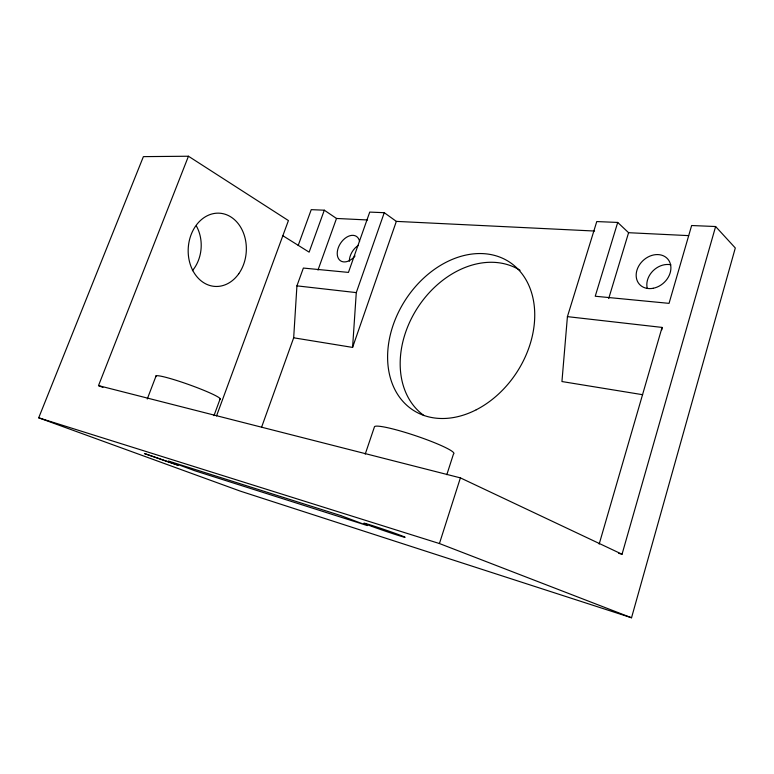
<?xml version="1.0" encoding="UTF-8"?>
<svg xmlns="http://www.w3.org/2000/svg" width="774" height="774" viewBox="0 0 774 774"><rect width="100%" height="100%" fill="white"/><g stroke="black" fill="none" stroke-linecap="round" stroke-linejoin="round"><path stroke-width="1.16" d="M261.622 427.122L293.675 337.803L296.926 285.858L303.369 268.065L348.445 272.409L369.74 212.095L384.262 212.695L396.346 221.383L594.577 231.039M293.675 337.803L352.586 347.41L356.282 292.611L384.262 212.695M688.657 235.625L628.585 232.703L617.71 222.438L596.764 221.567L567.419 316.634L561.943 381.543L642.633 394.701M661.847 329.801L662.07 327.412L567.419 316.634M216.517 415.967L288.421 220.571L188.45 156.232L143.393 156.629L38.7 417.815L240.25 491.113L631.526 617.768L735.3 247.98L715.621 226.53L691.637 225.524L669.046 303.36L595.235 296.239L617.71 222.438M618.629 553.284L622.044 554.242L715.621 226.53M599.182 544.083L662.07 327.412M608.703 298.541L628.585 232.703M631.526 617.768L439.438 543.541L460.395 477.877L98.501 385.616L188.45 156.232M446.821 474.685L453.477 454.019A41.951 4.712 18.6 0 0 418.908 436.865A41.951 4.712 18.6 0 0 374.5 426.687L365.222 454.135M352.586 347.41L396.346 221.383M317.979 270.087L336.506 218.462L367.544 219.971M336.506 218.462L324.306 210.199L309.126 252.15L282.491 235.499M298.183 245.493L311.245 209.657L324.306 210.199M213.963 415.657L220.184 398.765M147.263 398.997L156.135 375.767M296.926 285.858L356.282 292.611M38.7 417.815L439.438 543.541M98.501 385.616L102.913 387.416M460.395 477.877L622.044 554.242M196.412 226.037A35.024 28.783 -87.3 0 1 192.387 270.707M156.096 376.599A34.201 3.057 19.7 0 1 189.137 384.697A34.201 3.057 19.7 0 1 219.642 399.413M424.036 415.58A87.094 66.293 -57 0 1 418.154 306.891A87.094 66.293 -57 0 1 520.08 270.32M349.335 261.244A14.377 9.627 -57.1 0 1 358.42 245.329M647.258 288.315A18.682 15.132 -41.6 0 1 653.004 270.852A18.682 15.132 -41.6 0 1 670.835 264.785M355.034 255.962A14.561 9.607 -57.2 0 1 338.461 258.574A14.561 9.607 -57.2 0 1 344.846 238.479A14.561 9.607 -57.2 0 1 359.61 241.565M177.962 465.203L144.467 453.554L177.962 465.203M340.637 515.532L168.345 461.014L195.009 470.805L367.369 525.585L340.637 515.532M238.789 273.706A36.688 29.064 -86.6 0 0 223.434 213.779A36.688 29.064 -86.6 0 0 189.553 261.951A36.688 29.064 -86.6 0 0 238.789 273.706M372.081 526.484A21.962 0.59 18.9 0 0 405.044 537.33A21.962 0.59 18.9 0 0 376.067 526.784A21.962 0.59 18.9 0 0 372.081 526.484M476.252 409.775A88.342 66.419 -57.1 0 0 516.016 267.185A88.342 66.419 -57.1 0 0 391.267 331.146A88.342 66.419 -57.1 0 0 476.252 409.775M653.188 288.276A18.982 15.209 -42.3 0 0 668.755 260.335A18.982 15.209 -42.3 0 0 638.666 266.159A18.982 15.209 -42.3 0 0 653.188 288.276"/></g></svg>
